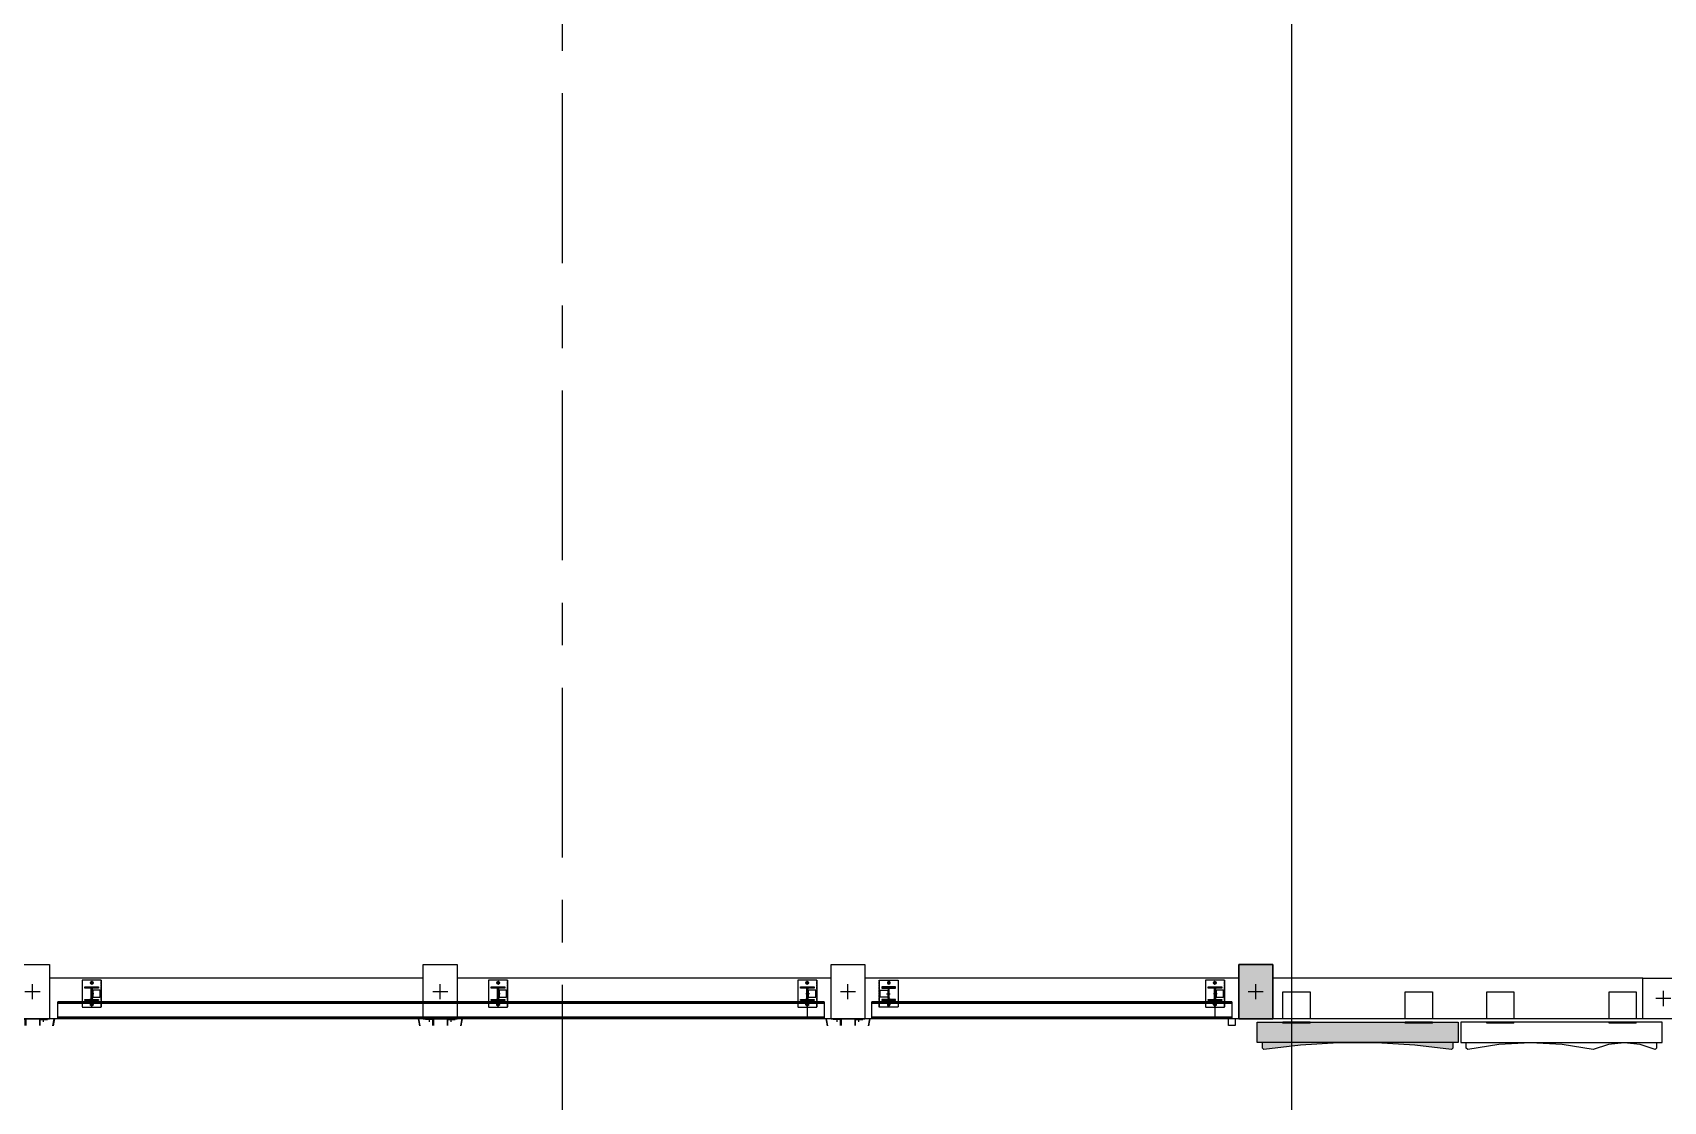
# Model space of a CAD drawing. Header units: millimetres. Extents: x 2519235 to 7246330, y 25937 to 201821.
# Drawn here: x 2849888 to 2861888, y 134880 to 142746 of the extents above; entities that cross this region are included whole.
import ezdxf
from ezdxf.enums import TextEntityAlignment as Align

# ---------------------------------------------------------------- set-up
doc = ezdxf.new("R2010")
doc.units = ezdxf.units.MM
doc.set_wipeout_variables(frame=1)
for name, pattern in [('DXK_LINE_DOT2', [3.9198, 1.9599, -1.9599]), ('HIDDEN2', [4.7625, 3.175, -1.5875]), ('TA_GL_005.00000', [13.75, 5, -1.25, 1.25, -1.25, 5])]:
    doc.linetypes.add(name, pattern=pattern)
for name, color, linetype in [('000 - 0_SYM_DWG_GRID-BUBBLE_MAIN_COLOR_1', 7, 'Continuous'), ('000 - 0_SYM_DWG_GRIDLINE_MAIN_COLOR_251', 7, 'Continuous'), ('000 - CONCRETE_COL_CUT_COLOR_1', 7, 'Continuous'), ('000 - CONCRETE_COL_CUT_COLOR_5', 7, 'Continuous'), ('000 - CONCRETE_COL_HATCH_', 7, 'Continuous'), ('000 - CONCRETE_COL_WIPEOUT_', 7, 'Continuous'), ('000 - CONCRETE_PRECAST_CUT_COLOR_4', 7, 'Continuous'), ('_BOLT-M10', 7, 'Continuous'), ('_C-SC', 7, 'Continuous'), ('_Hatch', 7, 'Continuous'), ('_LOUVER-SB', 7, 'Continuous'), ('_PLATE-200', 7, 'Continuous'), ('_Wall-PRECAST', 7, 'Continuous'), ('A-GENM', 7, 'Continuous'), ('A-GLAZ-CURT', 7, 'Continuous'), ('S-COLS-E', 7, 'Continuous'), ('Xref-PLAN-106.940$0$_Beam', 7, 'Continuous'), ('Xref-PLAN-106.940$0$_C300x300', 7, 'Continuous'), ('Xref-PLAN-106.940$0$_C400-250', 7, 'Continuous')]:
    doc.layers.add(name, color=color, linetype=linetype)
doc.styles.add('Arial', font='arial.ttf', dxfattribs={"height": 300})
doc.styles.add('TA', font='', dxfattribs={"height": 4.5})
doc.styles.get('TA').set_extended_font_data('Cordia New')
pattern_1 = [(45, (-1941.0177, -2436.031), (-3.367596, 3.367596), []), (45, (-1941.0177, -2433.6497), (-3.367596, 3.367596), [])]

# ---------------------------------------------------------------- blocks, each defined once
blk = doc.blocks.new('_C-SC')
at = {"layer": '_Hatch'}
h = blk.add_hatch(dxfattribs=at)
h.set_pattern_fill('STEEL', scale=1.5)
h.set_pattern_definition(pattern_1)
h.paths.add_polyline_path([(3, 67), (3, 3, 0.414214), (13, -7), (50, -7), (50, -15), (-50, -15), (-50, -7), (-13, -7, 0.414214), (-3, 3), (-3, 67, 0.414214), (-13, 77), (-50, 77), (-50, 85), (50, 85), (50, 77), (13, 77, 0.414214)])
at = {"color": 7, "linetype": 'Continuous'}
for p, q in [((70, 135), (-70, 135)), ((-70, 135), (-70, -25)), ((70, 135), (70, -25))]:
    blk.add_line(p, q, dxfattribs=at)
at = {"color": 7, "linetype": 'DXK_LINE_DOT2'}
for p, q in [((-70, 135), (-70, -25)), ((70, 135), (-70, 135)), ((70, -25), (70, 135))]:
    blk.add_line(p, q, dxfattribs=at)
at = {"color": 7, "linetype": 'HIDDEN2'}
for p, q in [((-70, -25), (-70, -65)), ((-70, -30), (-70, -65)), ((-70, -65), (70, -65)), ((-70, -65), (70, -65)), ((70, -65), (70, -25)), ((70, -30), (70, -65))]:
    blk.add_line(p, q, dxfattribs=at)
at = {"color": 7}
blk.add_lwpolyline([(-50, 85), (50, 85), (50, 77), (13, 77, 0.414214), (3, 67), (3, 3, 0.414214), (13, -7), (50, -7), (50, -15), (-50, -15), (-50, -7), (-13, -7, 0.414214), (-3, 3), (-3, 67, 0.414214), (-13, 77), (-50, 77)], format="xyb", close=True, dxfattribs=at)
for points in [[(63, 60), (3, 60), (3, 10), (63, 10)], [(63, 60), (8, 60), (8, 10), (63, 10)]]:
    blk.add_lwpolyline(points, close=True, dxfattribs=at)
at = {"layer": '_BOLT-M10', "color": 7}
for p, q in [((0, 128), (0, 102)), ((-12, 115), (12, 115)), ((16, 35), (-10, 35)), ((3, 42), (-3, 42)), ((3, 28), (-3, 28)), ((8, 42), (3, 42)), ((8, 28), (3, 28))]:
    blk.add_line(p, q, dxfattribs=at)
blk.add_lwpolyline([(-8, 110), (0, 106), (8, 110), (8, 120), (0, 124), (-8, 120)], close=True, dxfattribs=at)
for radius in [10, 6.93]:
    blk.add_circle((0, 115), radius, dxfattribs=at)
at = {"layer": 'Defpoints', "color": 7}
for p, q in [((6, -6), (-6, 6)), ((-6, -6), (6, 6))]:
    blk.add_line(p, q, dxfattribs=at)
at = {"layer": 'Defpoints', "color": 7, "linetype": 'HIDDEN2'}
for p, q in [((-12, -45), (12, -45)), ((0, -58), (0, -32))]:
    blk.add_line(p, q, dxfattribs=at)
blk.add_lwpolyline([(-8, -40), (0, -36), (8, -40), (8, -50), (0, -54), (-8, -50)], close=True, dxfattribs=at)
for radius in [10, 6.93]:
    blk.add_circle((0, -45), radius, dxfattribs=at)
blk = doc.blocks.new('_PP-LOUVER')
at = {"layer": '_Hatch'}
h = blk.add_hatch(dxfattribs=at)
h.set_pattern_fill('STEEL', scale=1.5)
h.set_pattern_definition(pattern_1)
h.paths.add_polyline_path([(3, 67), (3, 3, 0.414214), (13, -7), (50, -7), (50, -15), (-50, -15), (-50, -7), (-13, -7, 0.414214), (-3, 3), (-3, 67, 0.414214), (-13, 77), (-50, 77), (-50, 85), (50, 85), (50, 77), (13, 77, 0.414214)])
at = {"color": 7, "linetype": 'Continuous'}
for p, q in [((70, 135), (-70, 135)), ((-70, 135), (-70, -25)), ((70, 135), (70, -25))]:
    blk.add_line(p, q, dxfattribs=at)
at = {"color": 7, "linetype": 'DXK_LINE_DOT2'}
for p, q in [((-70, 135), (-70, -25)), ((70, 135), (-70, 135)), ((70, -25), (70, 135))]:
    blk.add_line(p, q, dxfattribs=at)
at = {"color": 7, "linetype": 'HIDDEN2'}
for p, q in [((-70, -25), (-70, -65)), ((-70, -30), (-70, -65)), ((-70, -65), (70, -65)), ((-70, -65), (70, -65)), ((70, -65), (70, -25)), ((70, -30), (70, -65))]:
    blk.add_line(p, q, dxfattribs=at)
at = {"color": 7}
blk.add_lwpolyline([(-50, 85), (50, 85), (50, 77), (13, 77, 0.414214), (3, 67), (3, 3, 0.414214), (13, -7), (50, -7), (50, -15), (-50, -15), (-50, -7), (-13, -7, 0.414214), (-3, 3), (-3, 67, 0.414214), (-13, 77), (-50, 77)], format="xyb", close=True, dxfattribs=at)
for points in [[(63, 60), (3, 60), (3, 10), (63, 10)], [(63, 60), (8, 60), (8, 10), (63, 10)]]:
    blk.add_lwpolyline(points, close=True, dxfattribs=at)
at = {"layer": '_BOLT-M10', "color": 7}
for p, q in [((0, 128), (0, 102)), ((-12, 115), (12, 115)), ((16, 35), (-10, 35)), ((3, 42), (-3, 42)), ((3, 28), (-3, 28)), ((8, 42), (3, 42)), ((8, 28), (3, 28))]:
    blk.add_line(p, q, dxfattribs=at)
blk.add_lwpolyline([(-8, 110), (0, 106), (8, 110), (8, 120), (0, 124), (-8, 120)], close=True, dxfattribs=at)
for radius in [10, 6.93]:
    blk.add_circle((0, 115), radius, dxfattribs=at)
at = {"layer": 'Defpoints', "color": 7}
for p, q in [((6, -6), (-6, 6)), ((-6, -6), (6, 6))]:
    blk.add_line(p, q, dxfattribs=at)
at = {"layer": 'Defpoints', "color": 7, "linetype": 'HIDDEN2'}
for p, q in [((-12, -45), (12, -45)), ((0, -58), (0, -32))]:
    blk.add_line(p, q, dxfattribs=at)
blk.add_lwpolyline([(-8, -40), (0, -36), (8, -40), (8, -50), (0, -54), (-8, -50)], close=True, dxfattribs=at)
for radius in [10, 6.93]:
    blk.add_circle((0, -45), radius, dxfattribs=at)
blk = doc.blocks.new('*U360')
at = {"color": 7}
for p, q in [((125, -25), (-2525, -25)), ((-2525, -145), (-2525, -25)), ((-2525, -30), (125, -30)), ((-2525, -35), (125, -35)), ((125, -25), (125, -145)), ((-2525, -135), (125, -135)), ((-2525, -140), (125, -140)), ((-2525, -145), (125, -145))]:
    blk.add_line(p, q, dxfattribs=at)
at = {"layer": 'Defpoints', "color": 7}
for p, q in [((6, -6), (-6, 6)), ((-6, -6), (6, 6)), ((0, 0), (0, -145))]:
    blk.add_line(p, q, dxfattribs=at)
blk = doc.blocks.new('*U359')
at = {"color": 7}
for p, q in [((125, -25), (-5515, -25)), ((-5515, -145), (-5515, -25)), ((-5515, -30), (125, -30)), ((-5515, -35), (125, -35)), ((125, -25), (125, -145)), ((-5515, -135), (125, -135)), ((-5515, -140), (125, -140)), ((-5515, -145), (125, -145))]:
    blk.add_line(p, q, dxfattribs=at)
at = {"layer": 'Defpoints', "color": 7}
for p, q in [((6, -6), (-6, 6)), ((-6, -6), (6, 6)), ((0, 0), (0, -145))]:
    blk.add_line(p, q, dxfattribs=at)
blk = doc.blocks.new('Enrance Curtain Wall Panel Edge 5a - Enrance Curtain Wall Panel Edge 5a-28915756-ENTRANCE 1 - LOWER ROOF LEVEL PLAN')
at = {"color": 7}
for p, q in [((150, 5875), (150, 6125)), ((150, 6125), (150, 5875)), ((150, 6125), (150, 5875)), ((150, 5875), (150, 6125)), ((150, 6125), (150, 5875)), ((155, 6110), (150, 6110)), ((171, 6080), (150, 6080)), ((150, 6050), (200, 6050)), ((155, 6055), (155, 6110)), ((200, 6055), (155, 6055)), ((150, 5950), (200, 5950)), ((171, 5920), (150, 5920)), ((155, 5890), (150, 5890)), ((200, 5945), (155, 5945)), ((155, 5945), (155, 5890)), ((150, 2875), (150, 3125)), ((150, 2875), (150, 3125)), ((150, 3125), (150, 2875)), ((150, 2875), (150, 3125)), ((150, 3125), (150, 2875)), ((155, 3110), (150, 3110)), ((171, 3080), (150, 3080)), ((150, 3050), (200, 3050)), ((155, 3055), (155, 3110)), ((200, 3055), (155, 3055)), ((150, 2950), (200, 2950)), ((171, 2920), (150, 2920)), ((155, 2890), (150, 2890)), ((200, 2945), (155, 2945)), ((155, 2945), (155, 2890)), ((150, -125), (150, 125)), ((150, 125), (150, -125)), ((150, 125), (150, -125)), ((150, -125), (150, 125)), ((150, 125), (150, -125)), ((155, 110), (150, 110)), ((171, 80), (150, 80)), ((150, 50), (200, 50)), ((155, 55), (155, 110)), ((200, 55), (155, 55)), ((150, -50), (200, -50)), ((171, -80), (150, -80)), ((155, -110), (150, -110)), ((200, -55), (155, -55)), ((155, -55), (155, -110)), ((150, -2875), (150, -3125)), ((150, -2875), (150, -3125)), ((150, -2875), (150, -3125)), ((150, -3125), (150, -2875)), ((150, -2875), (150, -3125)), ((155, -2890), (150, -2890)), ((171, -2920), (150, -2920)), ((150, -2950), (200, -2950)), ((155, -2945), (155, -2890)), ((200, -2945), (155, -2945)), ((150, -3050), (200, -3050)), ((171, -3080), (150, -3080)), ((155, -3110), (150, -3110)), ((200, -3055), (155, -3055)), ((155, -3055), (155, -3110))]:
    blk.add_line(p, q, dxfattribs=at)
for centre, radius, start, end in [((-165, 4360), 1830, 78.4825, 80.0828), ((-165, 4360), 1830, 78.4842, 80.0816), ((-165, 4360), 1830, 79.6928, 80.0838), ((-165, 4360), 1827, 78.4632, 80.0667), ((-165, 7640), 1827, 279.9333, 281.5368), ((-165, 7640), 1830, 279.9172, 281.5175), ((-165, 7640), 1830, 279.9184, 281.5158), ((-165, 7640), 1830, 279.9162, 280.3072), ((-165, 1360), 1830, 78.4825, 80.0828), ((-165, 1360), 1830, 79.6928, 80.0838), ((-165, 1360), 1830, 78.4842, 80.0816), ((-165, 1360), 1827, 78.4632, 80.0667), ((-165, 4640), 1827, 279.9333, 281.5368), ((-165, 4640), 1830, 279.9172, 281.5175), ((-165, 4640), 1830, 279.9184, 281.5158), ((-165, 4640), 1830, 279.9162, 280.3072), ((-165, -1640), 1830, 78.4825, 80.0828), ((-165, -1640), 1830, 78.4842, 80.0816), ((-165, -1640), 1830, 79.6928, 80.0838), ((-165, -1640), 1827, 78.4632, 80.0667), ((-165, 1640), 1827, 279.9333, 281.5368), ((-165, 1640), 1830, 279.9172, 281.5175), ((-165, 1640), 1830, 279.9184, 281.5158), ((-165, 1640), 1830, 279.9162, 280.3072), ((-165, -4640), 1830, 78.4825, 80.0828), ((-165, -4640), 1830, 78.4842, 80.0816), ((-165, -4640), 1830, 79.6928, 80.0838), ((-165, -4640), 1827, 78.4632, 80.0667), ((-165, -1360), 1827, 279.9333, 281.5368), ((-165, -1360), 1830, 279.9172, 281.5175), ((-165, -1360), 1830, 279.9184, 281.5158), ((-165, -1360), 1830, 279.9162, 280.3072)]:
    blk.add_arc(centre, radius, start, end, dxfattribs=at)
blk = doc.blocks.new('Xref-PLAN-106.940$0$_C300-300')
at = {"color": 7}
blk.add_lwpolyline([(-150, 0), (150, 0), (150, -300), (-150, -300)], close=True, dxfattribs=at)
at = {"layer": 'Defpoints', "color": 7}
for p, q in [((0, -94), (0, -206)), ((-56, -150), (56, -150))]:
    blk.add_line(p, q, dxfattribs=at)
blk = doc.blocks.new('Xref-PLAN-106.940$0$_C400-250')
at = {"color": 7}
blk.add_lwpolyline([(125, 0), (125, -400), (-125, -400), (-125, 0)], close=True, dxfattribs=at)
at = {"layer": 'Defpoints', "color": 7}
for p, q in [((-56, -200), (56, -200)), ((0, -144), (0, -256))]:
    blk.add_line(p, q, dxfattribs=at)
blk = doc.blocks.new('Xref-PLAN-106.940')
at = {"layer": 'Xref-PLAN-106.940$0$_Beam', "color": 7}
for p, q in [((127669, 23258), (130394, 23258)), ((130644, 23258), (133394, 23258)), ((133644, 23258), (136394, 23258)), ((136644, 23258), (139394, 23258)), ((127669, 22958), (130394, 22958)), ((130644, 22958), (133394, 22958)), ((133644, 22958), (136394, 22958)), ((136644, 22958), (139394, 22958))]:
    blk.add_line(p, q, dxfattribs=at)
at = {"layer": 'Xref-PLAN-106.940$0$_C300x300', "color": 7}
blk.add_blockref('Xref-PLAN-106.940$0$_C300-300', (127519, 23258), dxfattribs=at)
at = {"layer": 'Xref-PLAN-106.940$0$_C400-250', "color": 7}
for p in [(130519, 23258), (133519, 23258), (136519, 23258), (139519, 23258)]:
    blk.add_blockref('Xref-PLAN-106.940$0$_C400-250', p, dxfattribs=at)
blk = doc.blocks.new('*U1938')
at = {"layer": '000 - 0_SYM_DWG_GRIDLINE_MAIN_COLOR_251', "color": 7, "linetype": 'ByBlock', "ltscale": 5}
blk.add_line((20, 0), (-357, 0), dxfattribs=at)
at = {"layer": '000 - 0_SYM_DWG_GRIDLINE_MAIN_COLOR_251', "color": 7}
blk.add_point((0, 0), dxfattribs=at)
at = {"color": 7, "style": 'TA', "flags": 1}
blk.add_attdef('LOCATION', (6, -6), '', height=4.5, rotation=270, dxfattribs=at)
at = {"layer": '000 - 0_SYM_DWG_GRID-BUBBLE_MAIN_COLOR_1', "color": 7, "style": 'Arial'}
blk.add_attdef('GRID-HEAD', text='', height=4, rotation=270, dxfattribs=at).set_placement((54, 0), align=Align.MIDDLE_CENTER)
blk = doc.blocks.new('*U1098')
at = {"layer": '000 - 0_SYM_DWG_GRIDLINE_MAIN_COLOR_251', "color": 7, "linetype": 'ByBlock', "ltscale": 5}
blk.add_line((2, 0), (-866, 0), dxfattribs=at)
at = {"color": 7, "style": 'TA', "flags": 1}
blk.add_attdef('LOCATION', (6, -6), '', height=4.5, rotation=270, dxfattribs=at)
at = {"layer": '000 - 0_SYM_DWG_GRID-BUBBLE_MAIN_COLOR_1', "color": 7, "style": 'Arial'}
blk.add_attdef('GRID-HEAD', text='', height=4, rotation=180, dxfattribs=at).set_placement((22, 0), align=Align.MIDDLE_CENTER)
blk = doc.blocks.new('W-1-PP17-ENT1_REV02_20260415-161303_PP17_ENT1_MAIN_DIMS_PL')
at = {"layer": '000 - 0_SYM_DWG_GRIDLINE_MAIN_COLOR_251', "color": 7, "linetype": 'TA_GL_005.00000'}
for name, p, xscale, yscale, zscale, rotation in [('*U1938', (0, 0), 50.00000000000004, 50.00000000000004, 50.00000000000004, 90), ('*U1098', (-18300, 0), 50, 50, 50, 180)]:
    blk.add_blockref(name, p, dxfattribs=dict(at, xscale=xscale, yscale=yscale, zscale=zscale, rotation=rotation))
blk = doc.blocks.new('*U2084')
at = {"layer": '000 - CONCRETE_COL_HATCH_'}
h = blk.add_hatch(dxfattribs=at)
h.set_pattern_fill('AR-CONC', scale=0.04)
h.set_pattern_definition([(50, (60680, -847686.821), (7.28738676, -0.63756342), [0.762, -8.382]), (355, (60680, -847686.821), (-1.40973686, 7.64227381), [0.6096, -6.70562337]), (100.4514447, (60680.607, -847686.874), (5.877649884, 7.004710076), [0.64760035, -7.123609784]), (46.1842, (60680, -847684.789), (10.84316164, -1.68169312), [1.143, -12.573]), (96.6355576, (60680.904, -847684.929), (9.49616536, 9.89704498), [0.97140093, -10.68542433]), (351.1841512, (60680, -847684.789), (9.49616536, 9.89704498), [0.91439868, -10.05838928]), (21, (60681.016, -847685.297), (6.06457565, -4.090607927), [0.762, -8.382]), (326, (60681.016, -847685.297), (2.472081134, 7.367518645), [0.6096, -6.7056]), (71.451445, (60681.5214, -847685.638), (8.53665677, 3.276910755), [0.64760035, -7.123597504]), (37.5, (60680, -847686.8212), (0.12354413, 3.382201555), [0, -6.62432, 0, -6.8072, 0, -6.731]), (7.5, (60680, -847686.8212), (2.6727865, 4.007222993), [0, -3.88112, 0, -6.47192, 0, -2.5654]), (327.5, (60677.7343, -847686.8212), (5.423623807, -0.22914976), [0, -2.54, 0, -7.9248, 0, -10.5156]), (317.5, (60676.7183, -847686.821), (5.925167255, 1.017059641), [0, -3.302, 0, -5.26288, 0, -7.4676])])
h.paths.add_polyline_path([(0, 0), (0, 150), (40, 150), (40, 190), (50, 200), (319, 168), (600, 152), (880, 152), (1161, 168), (1430, 200), (1440, 190), (1440, 150), (1480, 150), (1480, 0)])
at = {"layer": '000 - CONCRETE_COL_CUT_COLOR_1', "color": 7, "lineweight": -2}
blk.add_lwpolyline([(0, 0), (0, 150), (40, 150), (40, 190), (50, 200), (319, 168), (600, 152), (880, 152), (1161, 168), (1430, 200), (1440, 190), (1440, 150), (1480, 150), (1480, 0), (1480, 0), (1480, 0), (1480, 0), (1480, 0), (1480, 0), (1480, 0), (1480, 0), (1480, 0), (1480, 0), (1480, 0), (1480, 0), (1480, 0), (1480, 0), (1480, 0), (1480, 0), (1480, 0), (1480, 0), (1480, 0), (1480, 0), (1480, 0), (1480, 0), (1480, 0), (1480, 0), (1480, 0), (1480, 0), (1480, 0), (1480, 0), (1480, 0), (1480, 0), (1480, 0), (1480, 0), (1480, 0), (1480, 0), (1480, 0)], close=True, dxfattribs=at)
blk = doc.blocks.new('*U2094')
at = {"layer": '000 - CONCRETE_COL_HATCH_'}
h = blk.add_hatch(dxfattribs=at)
h.set_pattern_fill('AR-CONC', scale=0.04)
h.set_pattern_definition([(50, (500, -831306.8257), (7.28738676, -0.63756342), [0.762, -8.382]), (355, (500, -831306.826), (-1.40973686, 7.64227381), [0.6096, -6.70562337]), (100.4514447, (500.607, -831306.879), (5.877649884, 7.004710076), [0.64760035, -7.123609784]), (46.1842, (500, -831304.794), (10.84316164, -1.68169312), [1.143, -12.573]), (96.6355576, (500.904, -831304.934), (9.49616536, 9.89704498), [0.97140093, -10.68542433]), (351.1841512, (500, -831304.794), (9.49616536, 9.89704498), [0.91439868, -10.05838928]), (21, (501.016, -831305.3017), (6.06457565, -4.090607927), [0.762, -8.382]), (326, (501.016, -831305.302), (2.472081134, 7.367518645), [0.6096, -6.7056]), (71.451445, (501.5214, -831305.6426), (8.53665677, 3.276910755), [0.64760035, -7.123597504]), (37.5, (500, -831306.8257), (0.12354413, 3.382201555), [0, -6.62432, 0, -6.8072, 0, -6.731]), (7.5, (500, -831306.8257), (2.6727865, 4.007222993), [0, -3.88112, 0, -6.47192, 0, -2.5654]), (327.5, (497.7343, -831306.8257), (5.423623807, -0.22914976), [0, -2.54, 0, -7.9248, 0, -10.5156]), (317.5, (496.7183, -831306.8257), (5.925167255, 1.01705964), [0, -3.302, 0, -5.26288, 0, -7.4676])])
h.paths.add_polyline_path([(0, 0), (250, 0), (250, 400), (0, 400)])
at = {"layer": '000 - CONCRETE_COL_CUT_COLOR_1', "color": 7, "lineweight": -2}
blk.add_lwpolyline([(0, 0), (250, 0), (250, 400), (0, 400), (0, 400), (0, 400), (0, 400), (0, 400), (0, 400), (0, 400), (0, 400), (0, 400), (0, 400), (0, 400), (0, 400), (0, 400), (0, 400), (0, 400), (0, 400), (0, 400), (0, 400), (0, 400), (0, 400), (0, 400), (0, 400), (0, 400), (0, 400), (0, 400), (0, 400), (0, 400), (0, 400), (0, 400), (0, 400), (0, 400), (0, 400), (0, 400), (0, 400), (0, 400), (0, 400), (0, 400), (0, 400), (0, 400), (0, 400), (0, 400), (0, 400), (0, 400), (0, 400), (0, 400)], close=True, dxfattribs=at)
blk = doc.blocks.new('A$C6d15e31b')
at = {"layer": '_PLATE-200', "color": 7}
for points in [[(-7700, 0), (-7700, -200), (-7900, -200), (-7900, 0)], [(-6800, 0), (-6800, -200), (-7000, -200), (-7000, 0)], [(-6200, 0), (-6200, -200), (-6400, -200), (-6400, 0)], [(-5300, 0), (-5300, -200), (-5500, -200), (-5500, 0)]]:
    blk.add_lwpolyline(points, close=True, dxfattribs=at)
at = {"layer": '_Wall-PRECAST', "color": 7}
for p, q in [((-8090, 175), (-8090, 25)), ((-6610, 175), (-8090, 175)), ((-8050, 215), (-8040, 225)), ((-8050, 175), (-8050, 215)), ((-8040, 225), (-7928, 189)), ((-7928, 189), (-7812, 177)), ((-7812, 177), (-7695, 189)), ((-7695, 189), (-7583, 225)), ((-7583, 225), (-7354, 188)), ((-7354, 188), (-7122, 176)), ((-7122, 176), (-6890, 188)), ((-6890, 188), (-6660, 225)), ((-6660, 225), (-6650, 215)), ((-6650, 215), (-6650, 175)), ((-6610, 25), (-6610, 175)), ((-6590, 25), (-6590, 175)), ((-6590, 175), (-5110, 175)), ((-6550, 215), (-6540, 225)), ((-6550, 175), (-6550, 215)), ((-6540, 225), (-6271, 193)), ((-6271, 193), (-5990, 177)), ((-5990, 177), (-5710, 177)), ((-5710, 177), (-5429, 193)), ((-5429, 193), (-5160, 225)), ((-5160, 225), (-5150, 215)), ((-5150, 215), (-5150, 175)), ((-5110, 175), (-5110, 25)), ((-8090, 25), (-6610, 25)), ((-7900, 31), (-7700, 31)), ((-7900, 31), (-7900, 25)), ((-7900, 31), (-7700, 31)), ((-7900, 31), (-7900, 25)), ((-7900, 25), (-7700, 25)), ((-7900, 25), (-7700, 25)), ((-7700, 31), (-7700, 25)), ((-7700, 31), (-7700, 25)), ((-7000, 31), (-6800, 31)), ((-7000, 31), (-7000, 25)), ((-7000, 31), (-6800, 31)), ((-7000, 31), (-7000, 25)), ((-7000, 25), (-6800, 25)), ((-7000, 25), (-6800, 25)), ((-6800, 31), (-6800, 25)), ((-6800, 31), (-6800, 25)), ((-5110, 25), (-6590, 25)), ((-6400, 31), (-6200, 31)), ((-6400, 31), (-6400, 25)), ((-6400, 31), (-6200, 31)), ((-6400, 31), (-6400, 25)), ((-6400, 25), (-6200, 25)), ((-6400, 25), (-6200, 25)), ((-6200, 31), (-6200, 25)), ((-6200, 31), (-6200, 25)), ((-5500, 31), (-5300, 31)), ((-5500, 31), (-5500, 25)), ((-5500, 31), (-5300, 31)), ((-5500, 31), (-5500, 25)), ((-5500, 25), (-5300, 25)), ((-5500, 25), (-5300, 25)), ((-5300, 31), (-5300, 25)), ((-5300, 31), (-5300, 25))]:
    blk.add_line(p, q, dxfattribs=at)
at = {"layer": 'A-GLAZ-CURT', "color": 7}
for p, q in [((-4950, 0), (-4950, 50)), ((-4950, 50), (-4900, 50)), ((-4900, 50), (-4900, 0))]:
    blk.add_line(p, q, dxfattribs=at)
at = {"layer": 'S-COLS-E', "color": 7}
blk.add_line((-2225, 0), (-1975, 0), dxfattribs=at)
at = {"color": 7}
for name, p in [('W-1-PP17-ENT1_REV02_20260415-161303_PP17_ENT1_MAIN_DIMS_PL', (0, 0)), ('Xref-PLAN-106.940', (-135619, -23258))]:
    blk.add_blockref(name, p, dxfattribs=at)
at = {"layer": '_C-SC', "color": 7, "rotation": 180}
for name, p in [('_C-SC', (-4800, -150)), ('_C-SC', (-1800, -150)), ('_PP-LOUVER', (475, -150)), ('_PP-LOUVER', (3465, -150))]:
    blk.add_blockref(name, p, dxfattribs=at)
at = {"layer": '_C-SC', "color": 7, "xscale": -1, "rotation": 180}
blk.add_blockref('_C-SC', (-2400, -150), dxfattribs=at)
at = {"layer": '_LOUVER-SB', "color": 7, "rotation": 180}
for name, p in [('*U360', (-4800, -150)), ('*U359', (-1800, -150))]:
    blk.add_blockref(name, p, dxfattribs=at)
at = {"layer": 'A-GENM', "color": 7, "rotation": 90}
blk.add_blockref('Enrance Curtain Wall Panel Edge 5a - Enrance Curtain Wall Panel Edge 5a-28915756-ENTRANCE 1 - LOWER ROOF LEVEL PLAN', (3900, -150), dxfattribs=at)
at = {"layer": '000 - CONCRETE_PRECAST_CUT_COLOR_4', "color": 7}
blk.add_blockref('*U2084', (-6590, 25), dxfattribs=at)
at = {"layer": '000 - CONCRETE_COL_CUT_COLOR_5', "color": 7}
blk.add_blockref('*U2094', (-5225, -400), dxfattribs=at)

msp = doc.modelspace()

# ---------------------------------------------------------------- block references
at = {"color": 7, "rotation": 180}
msp.add_blockref('A$C6d15e31b', (2853787.508, 135487.092), dxfattribs=at)

# ---------------------------------------------------------------- next in the draw order: linework, layer by layer
at = {"layer": 'Defpoints', "color": 7}
msp.add_lwpolyline([(2859150.817, 131780.189), (2820458.799, 131780.189), (2820458.799, 153980.189), (2859150.817, 153980.189)], close=True, dxfattribs=at)

doc.saveas('drawing.dxf')
